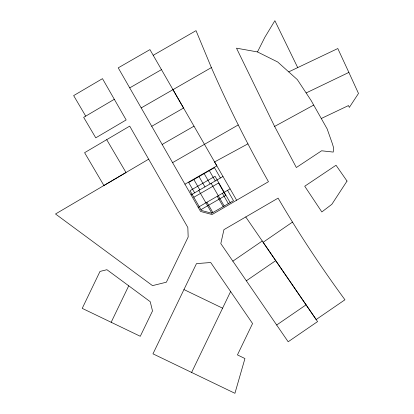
<?xml version="1.0" encoding="UTF-8"?>
<svg xmlns="http://www.w3.org/2000/svg" width="414" height="414" viewBox="0 0 414 414"><rect width="100%" height="100%" fill="white"/><g stroke="black" fill="none" stroke-linecap="round" stroke-linejoin="round"><path stroke-width="0.62" d="M111.164 322.294L128.733 285.8L106.926 269.711L100.002 271.424L82.22 308.368L140.279 336.287L152.512 310.961L150.225 301.702L128.733 285.8M183.956 289.562L152.963 353.835L234.924 393.3L244.943 358.545L237.445 354.901L252.561 323.531L210.716 262.523L196.479 263.614L183.956 289.562L222.592 308.176M191.599 372.45L230.614 291.539M257.472 51.926L277.722 62.012L297.33 79.617L311.111 100.493L327.143 128.883L332.354 143.632L333.601 147.803L333.223 152.083L321.616 150.784L296.341 167.52L274.617 126.425L236.487 48.174L257.472 51.926L264.841 37.301L274.87 20.7L297.702 67.601M232.849 261.162L262.248 241M292.527 222.08L263.107 242.288L316.167 319.53L344.945 299.772C320.964 267.056 298.541 233.17 278.104 198.13L223.948 229.646L220.807 243.598L288.17 341.762L317.569 321.6L245.756 216.962M246.325 280.801L275.724 260.639M276.676 325.006L306.07 304.844M114.305 99.298L83.669 117.338L95.763 137.836L126.161 119.936L102.475 78.66L73.651 95.608L85.719 116.127M148.657 159.188L55.512 213.986L152.512 285.634L166.366 282.208L188.173 237.005L187.837 227.503L129.706 126.125L84.601 152.688L103.904 185.513L126.016 172.519L106.714 139.668M236.637 200.226L212.071 214.53L200.573 211.461L118.233 67.849L149.94 49.618L236.637 200.226L268.463 181.705C247.551 144.646 228.466 106.564 211.378 67.591L196.024 30.646L153.201 55.305M129.732 87.871L161.465 69.635M141.205 107.914L211.378 67.591M151.752 126.291L183.552 108.033L172.985 89.657M162.153 144.455L194.006 126.172M172.581 162.64L238.205 124.956M184.934 184.204L216.853 165.874L214.592 161.926L247.945 143.834M191.066 194.891L222.98 176.509M193.824 197.266L218.551 183.029L225.677 195.403L200.95 209.644M198.171 207.279L230.106 188.887M274.617 126.425L313.621 105.12M306.158 92.938L348.873 72.419L337.798 48.536L288.744 71.865M321.311 118.487L348.479 105.57L349.338 107.402L358.488 93.45L348.873 72.419M220.424 177.984L214.483 167.67L188.696 182.517L194.637 192.831M227.55 190.357L233.491 200.671L211.725 213.21L201.416 210.457L190.021 190.668L215.016 176.271L230.168 202.586M209.329 170.64L215.264 180.954M222.396 193.328L228.331 203.641M211.15 183.35L224.207 206.017M204.169 173.606L210.11 183.925M217.236 196.298L223.177 206.612M199.015 176.576L204.951 186.89M193.856 179.547L199.796 189.86M206.922 202.239L212.863 212.553M198.767 190.461L211.833 213.148M347.025 181.058L331.857 204.309L321.838 211.947L304.73 186.228L336.023 165.243L347.025 181.058"/></g></svg>
